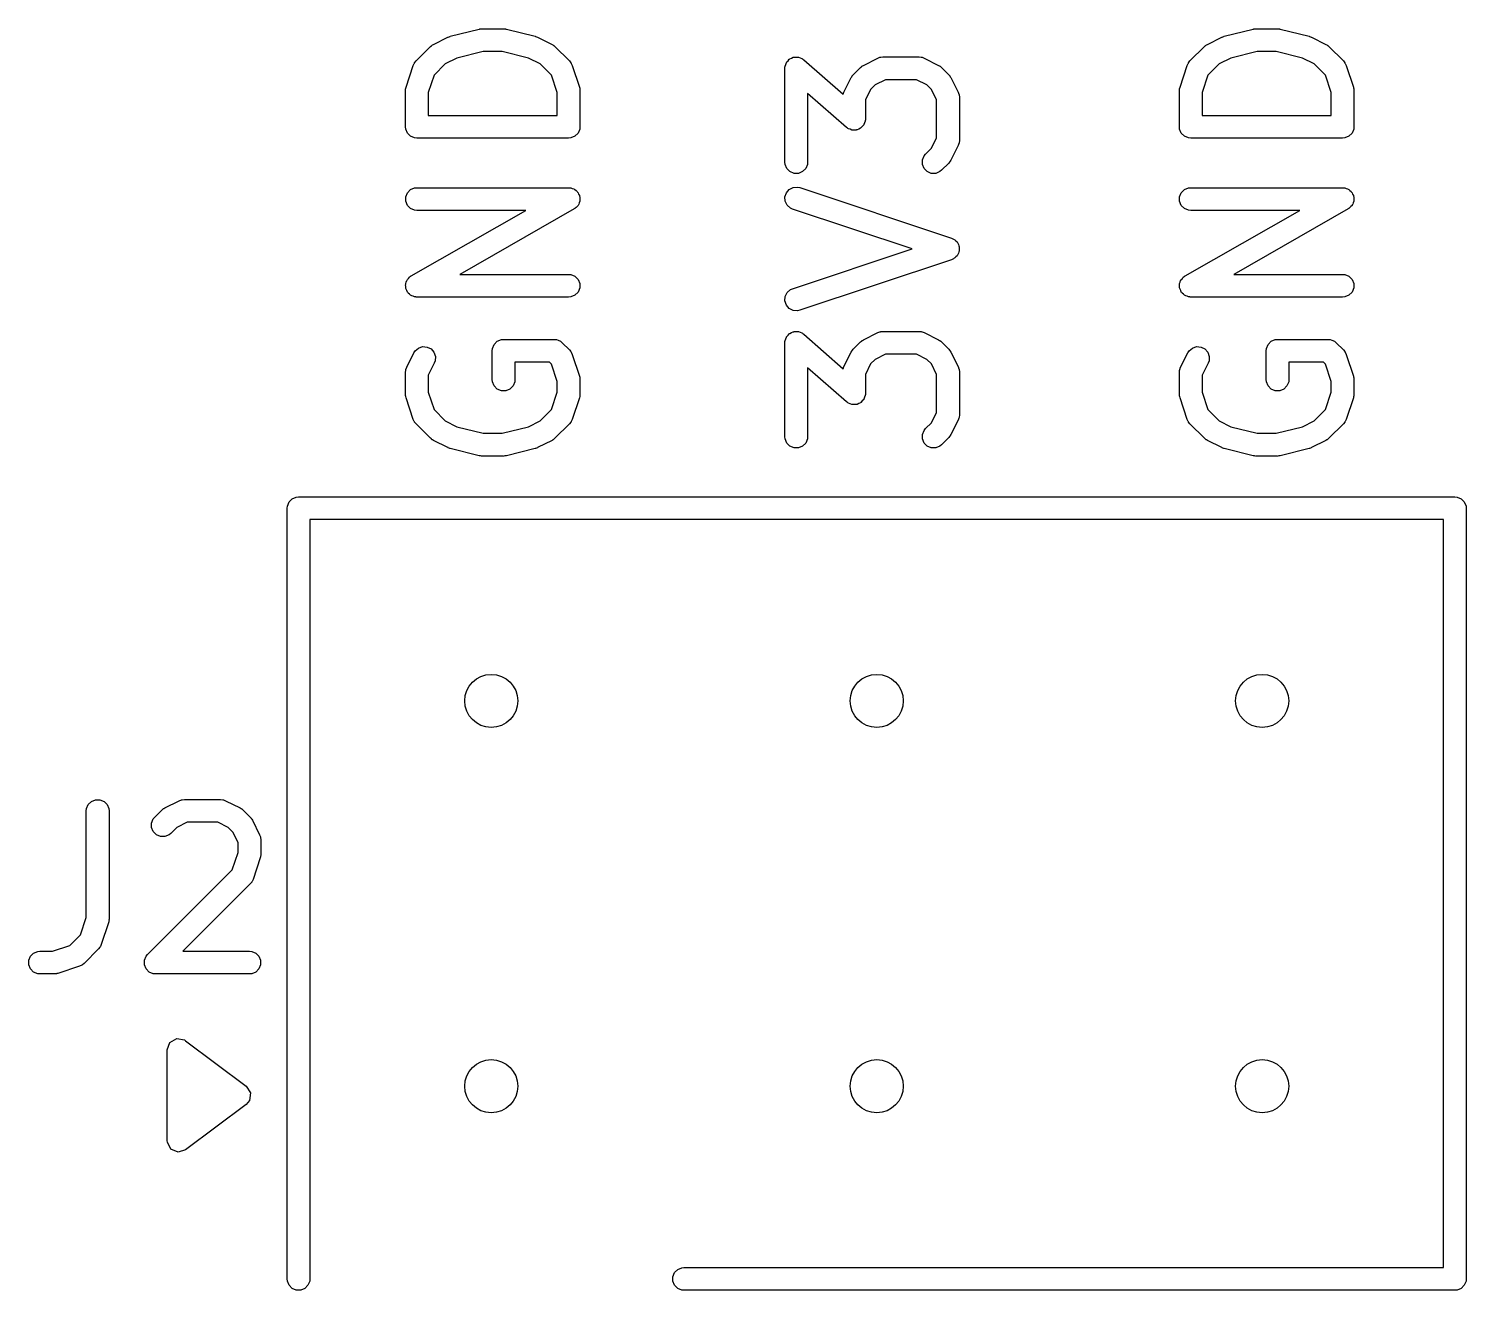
# Model space of a CAD drawing. Header units: inches. Extents: x 4.9 to 6.65, y -5.03 to -3.32.
# Drawn here: x 5.5202 to 5.8931, y -5.0309 to -4.7035 of the extents above; entities that cross this region are included whole.
import ezdxf

# ---------------------------------------------------------------- set-up
doc = ezdxf.new("R2010")
doc.units = ezdxf.units.IN
doc.header["$MEASUREMENT"] = 0
doc.layers.add('BLACK', color=250, linetype='CONTINUOUS')

msp = doc.modelspace()

# ---------------------------------------------------------------- linework, layer by layer
at = {"layer": 'BLACK', "linetype": 'CONTINUOUS'}
for p, q in [((5.62516, -4.70757), (5.62891, -4.7057)), ((5.62891, -4.7057), (5.62895, -4.70568)), ((5.62895, -4.70568), (5.62897, -4.70567)), ((5.62897, -4.70567), (5.62921, -4.70558)), ((5.62921, -4.70558), (5.62945, -4.70549)), ((5.62945, -4.70549), (5.62947, -4.70549)), ((5.62947, -4.70549), (5.62952, -4.70547)), ((5.62952, -4.70547), (5.63702, -4.7036)), ((5.63702, -4.7036), (5.63712, -4.70358)), ((5.63712, -4.70358), (5.63716, -4.70357)), ((5.63716, -4.70357), (5.63737, -4.70355)), ((5.63737, -4.70355), (5.63759, -4.70351)), ((5.63759, -4.70351), (5.63763, -4.70352)), ((5.63763, -4.70352), (5.63773, -4.70351)), ((5.63773, -4.70351), (5.64336, -4.70351)), ((5.64336, -4.70351), (5.64346, -4.70352)), ((5.64346, -4.70352), (5.6435, -4.70351)), ((5.6435, -4.70351), (5.64372, -4.70355)), ((5.64372, -4.70355), (5.64393, -4.70357)), ((5.64393, -4.70357), (5.64397, -4.70358)), ((5.64397, -4.70358), (5.64407, -4.7036)), ((5.64407, -4.7036), (5.65157, -4.70547)), ((5.65157, -4.70547), (5.65161, -4.70549)), ((5.65161, -4.70549), (5.65164, -4.70549)), ((5.65164, -4.70549), (5.65187, -4.70558)), ((5.65187, -4.70558), (5.65212, -4.70567)), ((5.65212, -4.70567), (5.65213, -4.70568)), ((5.65213, -4.70568), (5.65218, -4.7057)), ((5.65218, -4.7057), (5.65593, -4.70757)), ((5.82595, -4.70757), (5.8297, -4.7057)), ((5.8297, -4.7057), (5.82974, -4.70568)), ((5.82974, -4.70568), (5.82976, -4.70567)), ((5.82976, -4.70567), (5.83, -4.70558)), ((5.83, -4.70558), (5.83024, -4.70549)), ((5.83024, -4.70549), (5.83026, -4.70549)), ((5.83026, -4.70549), (5.8303, -4.70547)), ((5.8303, -4.70547), (5.8378, -4.7036)), ((5.8378, -4.7036), (5.8379, -4.70358)), ((5.8379, -4.70358), (5.83794, -4.70357)), ((5.83794, -4.70357), (5.83816, -4.70355)), ((5.83816, -4.70355), (5.83838, -4.70351)), ((5.83838, -4.70351), (5.83842, -4.70352)), ((5.83842, -4.70352), (5.83852, -4.70351)), ((5.83852, -4.70351), (5.84414, -4.70351)), ((5.84414, -4.70351), (5.84424, -4.70352)), ((5.84424, -4.70352), (5.84429, -4.70351)), ((5.84429, -4.70351), (5.8445, -4.70355)), ((5.8445, -4.70355), (5.84472, -4.70357)), ((5.84472, -4.70357), (5.84476, -4.70358)), ((5.84476, -4.70358), (5.84486, -4.7036)), ((5.84486, -4.7036), (5.85236, -4.70547)), ((5.85236, -4.70547), (5.8524, -4.70549)), ((5.8524, -4.70549), (5.85242, -4.70549)), ((5.85242, -4.70549), (5.85266, -4.70558)), ((5.85266, -4.70558), (5.8529, -4.70567)), ((5.8529, -4.70567), (5.85292, -4.70568)), ((5.85292, -4.70568), (5.85296, -4.7057)), ((5.85296, -4.7057), (5.85671, -4.70757)), ((5.62065, -4.71187), (5.6244, -4.70813)), ((5.6244, -4.70813), (5.62462, -4.70794)), ((5.62462, -4.70794), (5.62467, -4.70788)), ((5.62467, -4.70788), (5.62476, -4.70782)), ((5.62476, -4.70782), (5.62484, -4.70776)), ((5.62484, -4.70776), (5.62491, -4.70773)), ((5.62491, -4.70773), (5.62516, -4.70757)), ((5.6381, -4.70942), (5.63126, -4.71112)), ((5.64299, -4.70942), (5.6381, -4.70942)), ((5.64982, -4.71112), (5.64299, -4.70942)), ((5.65593, -4.70757), (5.65617, -4.70773)), ((5.65617, -4.70773), (5.65625, -4.70776)), ((5.65625, -4.70776), (5.65633, -4.70782)), ((5.65633, -4.70782), (5.65642, -4.70788)), ((5.65642, -4.70788), (5.65647, -4.70794)), ((5.65647, -4.70794), (5.65669, -4.70813)), ((5.65669, -4.70813), (5.66044, -4.71187)), ((5.82143, -4.71187), (5.82518, -4.70813)), ((5.82518, -4.70813), (5.82541, -4.70794)), ((5.82541, -4.70794), (5.82546, -4.70788)), ((5.82546, -4.70788), (5.82555, -4.70782)), ((5.82555, -4.70782), (5.82563, -4.70776)), ((5.82563, -4.70776), (5.8257, -4.70773)), ((5.8257, -4.70773), (5.82595, -4.70757)), ((5.83888, -4.70942), (5.83205, -4.71112)), ((5.84378, -4.70942), (5.83888, -4.70942)), ((5.85061, -4.71112), (5.84378, -4.70942)), ((5.85671, -4.70757), (5.85696, -4.70773)), ((5.85696, -4.70773), (5.85703, -4.70776)), ((5.85703, -4.70776), (5.85711, -4.70782)), ((5.85711, -4.70782), (5.8572, -4.70788)), ((5.8572, -4.70788), (5.85725, -4.70794)), ((5.85725, -4.70794), (5.85748, -4.70813)), ((5.85748, -4.70813), (5.86123, -4.71187)), ((5.61806, -4.71865), (5.61993, -4.71303)), ((5.61993, -4.71303), (5.62017, -4.7125)), ((5.62017, -4.7125), (5.62024, -4.71242)), ((5.62024, -4.71242), (5.62028, -4.71232)), ((5.62028, -4.71232), (5.62065, -4.71187)), ((5.62823, -4.71264), (5.62531, -4.71556)), ((5.63126, -4.71112), (5.62823, -4.71264)), ((5.65286, -4.71264), (5.64982, -4.71112)), ((5.65577, -4.71556), (5.65286, -4.71264)), ((5.66044, -4.71187), (5.66081, -4.71232)), ((5.66081, -4.71232), (5.66085, -4.71242)), ((5.66085, -4.71242), (5.66092, -4.7125)), ((5.66092, -4.7125), (5.66116, -4.71303)), ((5.66116, -4.71303), (5.66303, -4.71865)), ((5.71633, -4.71378), (5.71636, -4.71347)), ((5.71633, -4.73815), (5.71633, -4.71378)), ((5.71636, -4.71339), (5.71637, -4.71334)), ((5.71636, -4.71347), (5.71636, -4.71339)), ((5.71637, -4.71334), (5.71639, -4.7132)), ((5.71639, -4.7132), (5.71657, -4.71276)), ((5.71657, -4.71276), (5.71673, -4.7123)), ((5.71673, -4.7123), (5.71679, -4.71223)), ((5.71679, -4.71223), (5.71683, -4.71213)), ((5.71683, -4.71213), (5.71717, -4.7118)), ((5.71717, -4.7118), (5.71748, -4.71143)), ((5.71748, -4.71143), (5.71757, -4.71139)), ((5.71757, -4.71139), (5.71764, -4.71132)), ((5.71764, -4.71132), (5.71809, -4.71114)), ((5.71809, -4.71114), (5.71852, -4.71092)), ((5.71852, -4.71092), (5.71862, -4.71092)), ((5.71862, -4.71092), (5.71871, -4.71088)), ((5.71871, -4.71088), (5.71919, -4.71088)), ((5.71919, -4.71088), (5.71967, -4.71085)), ((5.71967, -4.71085), (5.71976, -4.71088)), ((5.71976, -4.71088), (5.71986, -4.71088)), ((5.71986, -4.71088), (5.7203, -4.71106)), ((5.7203, -4.71106), (5.72076, -4.71122)), ((5.72076, -4.71122), (5.72087, -4.7113)), ((5.72087, -4.7113), (5.72092, -4.71132)), ((5.72092, -4.71132), (5.72098, -4.71137)), ((5.72098, -4.71137), (5.72123, -4.71155)), ((5.72123, -4.71155), (5.73144, -4.72049)), ((5.73407, -4.71544), (5.73594, -4.71356)), ((5.73594, -4.71356), (5.73617, -4.71338)), ((5.73617, -4.71338), (5.73622, -4.71332)), ((5.73622, -4.71332), (5.73631, -4.71326)), ((5.73631, -4.71326), (5.73639, -4.71319)), ((5.73639, -4.71319), (5.73646, -4.71316)), ((5.73646, -4.71316), (5.73671, -4.71301)), ((5.73671, -4.71301), (5.74046, -4.71113)), ((5.74046, -4.71113), (5.741, -4.71093)), ((5.741, -4.71093), (5.74111, -4.71092)), ((5.74111, -4.71092), (5.74121, -4.71088)), ((5.74121, -4.71088), (5.74178, -4.71082)), ((5.74178, -4.71082), (5.75116, -4.71082)), ((5.75116, -4.71082), (5.75173, -4.71088)), ((5.75173, -4.71088), (5.75183, -4.71092)), ((5.75183, -4.71092), (5.75194, -4.71093)), ((5.75194, -4.71093), (5.75248, -4.71113)), ((5.75248, -4.71113), (5.75623, -4.71301)), ((5.75623, -4.71301), (5.75647, -4.71316)), ((5.75647, -4.71316), (5.75655, -4.71319)), ((5.75655, -4.71319), (5.75663, -4.71326)), ((5.75663, -4.71326), (5.75672, -4.71332)), ((5.75672, -4.71332), (5.75677, -4.71338)), ((5.75677, -4.71338), (5.75699, -4.71356)), ((5.75699, -4.71356), (5.75887, -4.71544)), ((5.81885, -4.71865), (5.82072, -4.71303)), ((5.82072, -4.71303), (5.82096, -4.7125)), ((5.82096, -4.7125), (5.82103, -4.71242)), ((5.82103, -4.71242), (5.82107, -4.71232)), ((5.82107, -4.71232), (5.82143, -4.71187)), ((5.82902, -4.71264), (5.8261, -4.71556)), ((5.83205, -4.71112), (5.82902, -4.71264)), ((5.85364, -4.71264), (5.85061, -4.71112)), ((5.85656, -4.71556), (5.85364, -4.71264)), ((5.86123, -4.71187), (5.8616, -4.71232)), ((5.8616, -4.71232), (5.86164, -4.71242)), ((5.86164, -4.71242), (5.86171, -4.7125)), ((5.86171, -4.7125), (5.86194, -4.71303)), ((5.86194, -4.71303), (5.86382, -4.71865)), ((5.62531, -4.71556), (5.62381, -4.72007)), ((5.65728, -4.72007), (5.65577, -4.71556)), ((5.73164, -4.71995), (5.73352, -4.7162)), ((5.73352, -4.7162), (5.73367, -4.71596)), ((5.73367, -4.71596), (5.7337, -4.71588)), ((5.7337, -4.71588), (5.73377, -4.7158)), ((5.73377, -4.7158), (5.73382, -4.71571)), ((5.73382, -4.71571), (5.73388, -4.71566)), ((5.73388, -4.71566), (5.73407, -4.71544)), ((5.74248, -4.71673), (5.73978, -4.71808)), ((5.75046, -4.71673), (5.74248, -4.71673)), ((5.75316, -4.71808), (5.75046, -4.71673)), ((5.75887, -4.71544), (5.75905, -4.71566)), ((5.75905, -4.71566), (5.75911, -4.71571)), ((5.75911, -4.71571), (5.75917, -4.7158)), ((5.75917, -4.7158), (5.75923, -4.71588)), ((5.75923, -4.71588), (5.75926, -4.71596)), ((5.75926, -4.71596), (5.75942, -4.7162)), ((5.75942, -4.7162), (5.7613, -4.71995)), ((5.8261, -4.71556), (5.8246, -4.72007)), ((5.85806, -4.72007), (5.85656, -4.71556)), ((5.61791, -4.71959), (5.61793, -4.7193)), ((5.61791, -4.72896), (5.61791, -4.71959)), ((5.61793, -4.71922), (5.61795, -4.71912)), ((5.61793, -4.7193), (5.61793, -4.71922)), ((5.61795, -4.71912), (5.61796, -4.71901)), ((5.61796, -4.71901), (5.61799, -4.71894)), ((5.61799, -4.71894), (5.61806, -4.71865)), ((5.62381, -4.72007), (5.62381, -4.72601)), ((5.65728, -4.72601), (5.65728, -4.72007)), ((5.66303, -4.71865), (5.6631, -4.71894)), ((5.6631, -4.71894), (5.66313, -4.71901)), ((5.66313, -4.71901), (5.66314, -4.71912)), ((5.66314, -4.71912), (5.66316, -4.71922)), ((5.66316, -4.71922), (5.66315, -4.7193)), ((5.66315, -4.7193), (5.66318, -4.71959)), ((5.66318, -4.71959), (5.66318, -4.72896)), ((5.73234, -4.72912), (5.72224, -4.72028)), ((5.72224, -4.72028), (5.72224, -4.73815)), ((5.73144, -4.72049), (5.73164, -4.71995)), ((5.73858, -4.71927), (5.73724, -4.72197)), ((5.73978, -4.71808), (5.73858, -4.71927)), ((5.75435, -4.71927), (5.75316, -4.71808)), ((5.7557, -4.72197), (5.75435, -4.71927)), ((5.7613, -4.71995), (5.7615, -4.72049)), ((5.7615, -4.72049), (5.76151, -4.7206)), ((5.76151, -4.7206), (5.76155, -4.7207)), ((5.76155, -4.7207), (5.76161, -4.72127)), ((5.76161, -4.72127), (5.76161, -4.73252)), ((5.81869, -4.71959), (5.81872, -4.7193)), ((5.81869, -4.72896), (5.81869, -4.71959)), ((5.81872, -4.71922), (5.81874, -4.71912)), ((5.81872, -4.7193), (5.81872, -4.71922)), ((5.81874, -4.71912), (5.81875, -4.71901)), ((5.81875, -4.71901), (5.81878, -4.71894)), ((5.81878, -4.71894), (5.81885, -4.71865)), ((5.8246, -4.72007), (5.8246, -4.72601)), ((5.85806, -4.72601), (5.85806, -4.72007)), ((5.86382, -4.71865), (5.86388, -4.71894)), ((5.86388, -4.71894), (5.86391, -4.71901)), ((5.86391, -4.71901), (5.86392, -4.71912)), ((5.86392, -4.71912), (5.86395, -4.71922)), ((5.86395, -4.71922), (5.86394, -4.7193)), ((5.86394, -4.7193), (5.86397, -4.71959)), ((5.86397, -4.71959), (5.86397, -4.72896)), ((5.73724, -4.72197), (5.73724, -4.7269)), ((5.7557, -4.73183), (5.7557, -4.72197)), ((5.61796, -4.72954), (5.61791, -4.72896)), ((5.62381, -4.72601), (5.65728, -4.72601)), ((5.66318, -4.72896), (5.66313, -4.72954)), ((5.7364, -4.72888), (5.73608, -4.72924)), ((5.73674, -4.72854), (5.7364, -4.72888)), ((5.73678, -4.72845), (5.73674, -4.72854)), ((5.73684, -4.72837), (5.73678, -4.72845)), ((5.73699, -4.72792), (5.73684, -4.72837)), ((5.73718, -4.72747), (5.73699, -4.72792)), ((5.73719, -4.72733), (5.73718, -4.72747)), ((5.73721, -4.72728), (5.73719, -4.72733)), ((5.73724, -4.7269), (5.73721, -4.7272)), ((5.73721, -4.7272), (5.73721, -4.72728)), ((5.81875, -4.72954), (5.81869, -4.72896)), ((5.8246, -4.72601), (5.85806, -4.72601)), ((5.86397, -4.72896), (5.86391, -4.72954)), ((5.6184, -4.7306), (5.61796, -4.72954)), ((5.61922, -4.73142), (5.6184, -4.7306)), ((5.62028, -4.73186), (5.61922, -4.73142)), ((5.62086, -4.73191), (5.62028, -4.73186)), ((5.66023, -4.73191), (5.62086, -4.73191)), ((5.66081, -4.73186), (5.66023, -4.73191)), ((5.66187, -4.73142), (5.66081, -4.73186)), ((5.66268, -4.7306), (5.66187, -4.73142)), ((5.66313, -4.72954), (5.66268, -4.7306)), ((5.73259, -4.7293), (5.73234, -4.72912)), ((5.73264, -4.72935), (5.73259, -4.7293)), ((5.73269, -4.72938), (5.73264, -4.72935)), ((5.73281, -4.72946), (5.73269, -4.72938)), ((5.73326, -4.72961), (5.73281, -4.72946)), ((5.73371, -4.72979), (5.73326, -4.72961)), ((5.73381, -4.72979), (5.73371, -4.72979)), ((5.7339, -4.72983), (5.73381, -4.72979)), ((5.73438, -4.72979), (5.7339, -4.72983)), ((5.73486, -4.72979), (5.73438, -4.72979)), ((5.73495, -4.72976), (5.73486, -4.72979)), ((5.73505, -4.72975), (5.73495, -4.72976)), ((5.73548, -4.72954), (5.73505, -4.72975)), ((5.73592, -4.72935), (5.73548, -4.72954)), ((5.73599, -4.72928), (5.73592, -4.72935)), ((5.73608, -4.72924), (5.73599, -4.72928)), ((5.75435, -4.73452), (5.7557, -4.73183)), ((5.76161, -4.73252), (5.76155, -4.7331)), ((5.81919, -4.7306), (5.81875, -4.72954)), ((5.82001, -4.73142), (5.81919, -4.7306)), ((5.82107, -4.73186), (5.82001, -4.73142)), ((5.82165, -4.73191), (5.82107, -4.73186)), ((5.86102, -4.73191), (5.82165, -4.73191)), ((5.86159, -4.73186), (5.86102, -4.73191)), ((5.86266, -4.73142), (5.86159, -4.73186)), ((5.86347, -4.7306), (5.86266, -4.73142)), ((5.86391, -4.72954), (5.86347, -4.7306)), ((5.75245, -4.73651), (5.75282, -4.73606)), ((5.75282, -4.73606), (5.75435, -4.73452)), ((5.7613, -4.73384), (5.75942, -4.73759)), ((5.7615, -4.7333), (5.7613, -4.73384)), ((5.76151, -4.7332), (5.7615, -4.7333)), ((5.76155, -4.7331), (5.76151, -4.7332)), ((5.71639, -4.73872), (5.71633, -4.73815)), ((5.71683, -4.73979), (5.71639, -4.73872)), ((5.71764, -4.7406), (5.71683, -4.73979)), ((5.72174, -4.73979), (5.72092, -4.7406)), ((5.72218, -4.73872), (5.72174, -4.73979)), ((5.72224, -4.73815), (5.72218, -4.73872)), ((5.75201, -4.73757), (5.75245, -4.73651)), ((5.75201, -4.73872), (5.75201, -4.73757)), ((5.75245, -4.73979), (5.75201, -4.73872)), ((5.75326, -4.7406), (5.75245, -4.73979)), ((5.75887, -4.73836), (5.75699, -4.74023)), ((5.75905, -4.73813), (5.75887, -4.73836)), ((5.75911, -4.73808), (5.75905, -4.73813)), ((5.75917, -4.73799), (5.75911, -4.73808)), ((5.75923, -4.73791), (5.75917, -4.73799)), ((5.75926, -4.73784), (5.75923, -4.73791)), ((5.75942, -4.73759), (5.75926, -4.73784)), ((5.71871, -4.74104), (5.71764, -4.7406)), ((5.71986, -4.74104), (5.71871, -4.74104)), ((5.72092, -4.7406), (5.71986, -4.74104)), ((5.75433, -4.74104), (5.75326, -4.7406)), ((5.75548, -4.74104), (5.75433, -4.74104)), ((5.75655, -4.7406), (5.75548, -4.74104)), ((5.75699, -4.74023), (5.75655, -4.7406)), ((5.61796, -4.74713), (5.6184, -4.74607)), ((5.61796, -4.74828), (5.61796, -4.74713)), ((5.6184, -4.74607), (5.61922, -4.74525)), ((5.61922, -4.74525), (5.62028, -4.74481)), ((5.62028, -4.74481), (5.62086, -4.74476)), ((5.62086, -4.74476), (5.66023, -4.74476)), ((5.66023, -4.74476), (5.66038, -4.74477)), ((5.66038, -4.74477), (5.66044, -4.74476)), ((5.66044, -4.74476), (5.66051, -4.74478)), ((5.66051, -4.74478), (5.66081, -4.74481)), ((5.66081, -4.74481), (5.66117, -4.74496)), ((5.66117, -4.74496), (5.66155, -4.74507)), ((5.66155, -4.74507), (5.6617, -4.74518)), ((5.6617, -4.74518), (5.66187, -4.74525)), ((5.66187, -4.74525), (5.66215, -4.74553)), ((5.66215, -4.74553), (5.66246, -4.74577)), ((5.66246, -4.74577), (5.66255, -4.74593)), ((5.66255, -4.74593), (5.66268, -4.74607)), ((5.66268, -4.74607), (5.66283, -4.74643)), ((5.66283, -4.74643), (5.66303, -4.74677)), ((5.66303, -4.74677), (5.66305, -4.74696)), ((5.66305, -4.74696), (5.66313, -4.74713)), ((5.66313, -4.74713), (5.66313, -4.74752)), ((5.66313, -4.74752), (5.66317, -4.74791)), ((5.71635, -4.74715), (5.71672, -4.74606)), ((5.71644, -4.7483), (5.71635, -4.74715)), ((5.71672, -4.74606), (5.71747, -4.74519)), ((5.71747, -4.74519), (5.7185, -4.74467)), ((5.7185, -4.74467), (5.71965, -4.74459)), ((5.71965, -4.74459), (5.72022, -4.74472)), ((5.72022, -4.74472), (5.75959, -4.75784)), ((5.81875, -4.74713), (5.81919, -4.74607)), ((5.81875, -4.74828), (5.81875, -4.74713)), ((5.81919, -4.74607), (5.82001, -4.74525)), ((5.82001, -4.74525), (5.82107, -4.74481)), ((5.82107, -4.74481), (5.82165, -4.74476)), ((5.82165, -4.74476), (5.86102, -4.74476)), ((5.86102, -4.74476), (5.86116, -4.74477)), ((5.86116, -4.74477), (5.86122, -4.74476)), ((5.86122, -4.74476), (5.8613, -4.74478)), ((5.8613, -4.74478), (5.86159, -4.74481)), ((5.86159, -4.74481), (5.86196, -4.74496)), ((5.86196, -4.74496), (5.86233, -4.74507)), ((5.86233, -4.74507), (5.86248, -4.74518)), ((5.86248, -4.74518), (5.86266, -4.74525)), ((5.86266, -4.74525), (5.86293, -4.74553)), ((5.86293, -4.74553), (5.86325, -4.74577)), ((5.86325, -4.74577), (5.86334, -4.74593)), ((5.86334, -4.74593), (5.86347, -4.74607)), ((5.86347, -4.74607), (5.86362, -4.74643)), ((5.86362, -4.74643), (5.86382, -4.74677)), ((5.86382, -4.74677), (5.86384, -4.74696)), ((5.86384, -4.74696), (5.86391, -4.74713)), ((5.86391, -4.74713), (5.86391, -4.74752)), ((5.86391, -4.74752), (5.86396, -4.74791)), ((5.6184, -4.74935), (5.61796, -4.74828)), ((5.61922, -4.75016), (5.6184, -4.74935)), ((5.62028, -4.7506), (5.61922, -4.75016)), ((5.61939, -4.76764), (5.64911, -4.75066)), ((5.62086, -4.75066), (5.62028, -4.7506)), ((5.64911, -4.75066), (5.62086, -4.75066)), ((5.66169, -4.75027), (5.63198, -4.76725)), ((5.66182, -4.75019), (5.66169, -4.75027)), ((5.66187, -4.75016), (5.66182, -4.75019)), ((5.66192, -4.75011), (5.66187, -4.75016)), ((5.66217, -4.74994), (5.66192, -4.75011)), ((5.66241, -4.74963), (5.66217, -4.74994)), ((5.66268, -4.74935), (5.66241, -4.74963)), ((5.66276, -4.74917), (5.66268, -4.74935)), ((5.66287, -4.74903), (5.66276, -4.74917)), ((5.66297, -4.74865), (5.66287, -4.74903)), ((5.66313, -4.74828), (5.66297, -4.74865)), ((5.66317, -4.74791), (5.66313, -4.7481)), ((5.66313, -4.7481), (5.66313, -4.74828)), ((5.71695, -4.74933), (5.71644, -4.7483)), ((5.71782, -4.75009), (5.71695, -4.74933)), ((5.71835, -4.75032), (5.71782, -4.75009)), ((5.74932, -4.76064), (5.71835, -4.75032)), ((5.81919, -4.74935), (5.81875, -4.74828)), ((5.82001, -4.75016), (5.81919, -4.74935)), ((5.82107, -4.7506), (5.82001, -4.75016)), ((5.82018, -4.76764), (5.8499, -4.75066)), ((5.82165, -4.75066), (5.82107, -4.7506)), ((5.8499, -4.75066), (5.82165, -4.75066)), ((5.86248, -4.75027), (5.83277, -4.76725)), ((5.8626, -4.75019), (5.86248, -4.75027)), ((5.86266, -4.75016), (5.8626, -4.75019)), ((5.86271, -4.75011), (5.86266, -4.75016)), ((5.86295, -4.74994), (5.86271, -4.75011)), ((5.86319, -4.74963), (5.86295, -4.74994)), ((5.86347, -4.74935), (5.86319, -4.74963)), ((5.86354, -4.74917), (5.86347, -4.74935)), ((5.86366, -4.74903), (5.86354, -4.74917)), ((5.86376, -4.74865), (5.86366, -4.74903)), ((5.86391, -4.74828), (5.86376, -4.74865)), ((5.86396, -4.74791), (5.86391, -4.7481)), ((5.86391, -4.7481), (5.86391, -4.74828)), ((5.75959, -4.75784), (5.76012, -4.75808)), ((5.76012, -4.75808), (5.76028, -4.75822)), ((5.76028, -4.75822), (5.76046, -4.75831)), ((5.76046, -4.75831), (5.76071, -4.75859)), ((5.76071, -4.75859), (5.76099, -4.75883)), ((5.71835, -4.77097), (5.74932, -4.76064)), ((5.76099, -4.76245), (5.76071, -4.7627)), ((5.76099, -4.75883), (5.76108, -4.75902)), ((5.76108, -4.76227), (5.76099, -4.76245)), ((5.76108, -4.75902), (5.76122, -4.75918)), ((5.76122, -4.76211), (5.76108, -4.76227)), ((5.76122, -4.75918), (5.76134, -4.75953)), ((5.76134, -4.76176), (5.76122, -4.76211)), ((5.76134, -4.75953), (5.7615, -4.75986)), ((5.7615, -4.76142), (5.76134, -4.76176)), ((5.7615, -4.75986), (5.76152, -4.76007)), ((5.76152, -4.76121), (5.7615, -4.76142)), ((5.76152, -4.76007), (5.76158, -4.76027)), ((5.76158, -4.76101), (5.76152, -4.76121)), ((5.76158, -4.76027), (5.76156, -4.76064)), ((5.76156, -4.76064), (5.76158, -4.76101)), ((5.75959, -4.76345), (5.72022, -4.77657)), ((5.76012, -4.76321), (5.75959, -4.76345)), ((5.76028, -4.76307), (5.76012, -4.76321)), ((5.76046, -4.76298), (5.76028, -4.76307)), ((5.76071, -4.7627), (5.76046, -4.76298)), ((5.61791, -4.77), (5.61796, -4.76982)), ((5.61796, -4.76963), (5.61811, -4.76927)), ((5.61796, -4.76982), (5.61796, -4.76963)), ((5.61811, -4.76927), (5.61822, -4.76889)), ((5.61822, -4.76889), (5.61833, -4.76874)), ((5.61833, -4.76874), (5.6184, -4.76857)), ((5.6184, -4.76857), (5.61868, -4.76829)), ((5.61868, -4.76829), (5.61892, -4.76798)), ((5.61892, -4.76798), (5.61916, -4.76781)), ((5.61916, -4.76781), (5.61922, -4.76775)), ((5.61922, -4.76775), (5.61927, -4.76773)), ((5.61927, -4.76773), (5.61939, -4.76764)), ((5.63198, -4.76725), (5.66023, -4.76725)), ((5.66023, -4.76725), (5.66081, -4.76731)), ((5.66081, -4.76731), (5.66187, -4.76775)), ((5.66187, -4.76775), (5.66268, -4.76857)), ((5.66268, -4.76857), (5.66313, -4.76963)), ((5.66313, -4.76963), (5.66313, -4.77078)), ((5.8187, -4.77), (5.81875, -4.76982)), ((5.81875, -4.76963), (5.8189, -4.76927)), ((5.81875, -4.76982), (5.81875, -4.76963)), ((5.8189, -4.76927), (5.819, -4.76889)), ((5.819, -4.76889), (5.81912, -4.76874)), ((5.81912, -4.76874), (5.81919, -4.76857)), ((5.81919, -4.76857), (5.81947, -4.76829)), ((5.81947, -4.76829), (5.81971, -4.76798)), ((5.81971, -4.76798), (5.81995, -4.76781)), ((5.81995, -4.76781), (5.82001, -4.76775)), ((5.82001, -4.76775), (5.82006, -4.76773)), ((5.82006, -4.76773), (5.82018, -4.76764)), ((5.83277, -4.76725), (5.86102, -4.76725)), ((5.86102, -4.76725), (5.86159, -4.76731)), ((5.86159, -4.76731), (5.86266, -4.76775)), ((5.86266, -4.76775), (5.86347, -4.76857)), ((5.86347, -4.76857), (5.86391, -4.76963)), ((5.86391, -4.76963), (5.86391, -4.77078)), ((5.61796, -4.77039), (5.61791, -4.77)), ((5.61796, -4.77078), (5.61796, -4.77039)), ((5.61803, -4.77096), (5.61796, -4.77078)), ((5.61806, -4.77114), (5.61803, -4.77096)), ((5.61825, -4.77148), (5.61806, -4.77114)), ((5.6184, -4.77185), (5.61825, -4.77148)), ((5.61854, -4.77198), (5.6184, -4.77185)), ((5.61863, -4.77214), (5.61854, -4.77198)), ((5.61894, -4.77238), (5.61863, -4.77214)), ((5.61922, -4.77266), (5.61894, -4.77238)), ((5.61939, -4.77273), (5.61922, -4.77266)), ((5.61954, -4.77285), (5.61939, -4.77273)), ((5.61992, -4.77295), (5.61954, -4.77285)), ((5.62028, -4.7731), (5.61992, -4.77295)), ((5.62058, -4.77313), (5.62028, -4.7731)), ((5.62065, -4.77315), (5.62058, -4.77313)), ((5.62071, -4.77314), (5.62065, -4.77315)), ((5.62086, -4.77316), (5.62071, -4.77314)), ((5.66023, -4.77316), (5.62086, -4.77316)), ((5.66081, -4.7731), (5.66023, -4.77316)), ((5.66187, -4.77266), (5.66081, -4.7731)), ((5.66268, -4.77185), (5.66187, -4.77266)), ((5.66313, -4.77078), (5.66268, -4.77185)), ((5.71635, -4.77414), (5.71644, -4.77299)), ((5.71644, -4.77299), (5.71695, -4.77196)), ((5.71695, -4.77196), (5.71782, -4.7712)), ((5.71782, -4.7712), (5.71835, -4.77097)), ((5.81875, -4.77039), (5.8187, -4.77)), ((5.81875, -4.77078), (5.81875, -4.77039)), ((5.81882, -4.77096), (5.81875, -4.77078)), ((5.81885, -4.77114), (5.81882, -4.77096)), ((5.81904, -4.77148), (5.81885, -4.77114)), ((5.81919, -4.77185), (5.81904, -4.77148)), ((5.81932, -4.77198), (5.81919, -4.77185)), ((5.81942, -4.77214), (5.81932, -4.77198)), ((5.81973, -4.77238), (5.81942, -4.77214)), ((5.82001, -4.77266), (5.81973, -4.77238)), ((5.82018, -4.77273), (5.82001, -4.77266)), ((5.82033, -4.77285), (5.82018, -4.77273)), ((5.82071, -4.77295), (5.82033, -4.77285)), ((5.82107, -4.7731), (5.82071, -4.77295)), ((5.82136, -4.77313), (5.82107, -4.7731)), ((5.82144, -4.77315), (5.82136, -4.77313)), ((5.8215, -4.77314), (5.82144, -4.77315)), ((5.82165, -4.77316), (5.8215, -4.77314)), ((5.86102, -4.77316), (5.82165, -4.77316)), ((5.86159, -4.7731), (5.86102, -4.77316)), ((5.86266, -4.77266), (5.86159, -4.7731)), ((5.86347, -4.77185), (5.86266, -4.77266)), ((5.86391, -4.77078), (5.86347, -4.77185)), ((5.71672, -4.77523), (5.71635, -4.77414)), ((5.71747, -4.7761), (5.71672, -4.77523)), ((5.7185, -4.77662), (5.71747, -4.7761)), ((5.71965, -4.7767), (5.7185, -4.77662)), ((5.72022, -4.77657), (5.71965, -4.7767)), ((5.6409, -4.78544), (5.64172, -4.78462)), ((5.64172, -4.78462), (5.64278, -4.78418)), ((5.64278, -4.78418), (5.64336, -4.78413)), ((5.64336, -4.78413), (5.65648, -4.78413)), ((5.65648, -4.78413), (5.65706, -4.78418)), ((5.65706, -4.78418), (5.6575, -4.78437)), ((5.6575, -4.78437), (5.65812, -4.78462)), ((5.65812, -4.78462), (5.65857, -4.78499)), ((5.71633, -4.78502), (5.71636, -4.78471)), ((5.71636, -4.78463), (5.71637, -4.78458)), ((5.71636, -4.78471), (5.71636, -4.78463)), ((5.71637, -4.78458), (5.71639, -4.78444)), ((5.71639, -4.78444), (5.71657, -4.784)), ((5.71657, -4.784), (5.71673, -4.78354)), ((5.71673, -4.78354), (5.71679, -4.78347)), ((5.71679, -4.78347), (5.71683, -4.78338)), ((5.71683, -4.78338), (5.71717, -4.78304)), ((5.71717, -4.78304), (5.71748, -4.78268)), ((5.71748, -4.78268), (5.71757, -4.78263)), ((5.71757, -4.78263), (5.71764, -4.78256)), ((5.71764, -4.78256), (5.71809, -4.78238)), ((5.71809, -4.78238), (5.71852, -4.78216)), ((5.71852, -4.78216), (5.71862, -4.78216)), ((5.71862, -4.78216), (5.71871, -4.78212)), ((5.71871, -4.78212), (5.71919, -4.78212)), ((5.71919, -4.78212), (5.71967, -4.78209)), ((5.71967, -4.78209), (5.71976, -4.78212)), ((5.71976, -4.78212), (5.71986, -4.78212)), ((5.71986, -4.78212), (5.7203, -4.7823)), ((5.7203, -4.7823), (5.72076, -4.78246)), ((5.72076, -4.78246), (5.72087, -4.78254)), ((5.72087, -4.78254), (5.72092, -4.78256)), ((5.72092, -4.78256), (5.72098, -4.78262)), ((5.72098, -4.78262), (5.72123, -4.78279)), ((5.72123, -4.78279), (5.73144, -4.79173)), ((5.73407, -4.78668), (5.73594, -4.7848)), ((5.73594, -4.7848), (5.73617, -4.78462)), ((5.73617, -4.78462), (5.73622, -4.78456)), ((5.73622, -4.78456), (5.73631, -4.7845)), ((5.73631, -4.7845), (5.73639, -4.78444)), ((5.73639, -4.78444), (5.73646, -4.78441)), ((5.73646, -4.78441), (5.73671, -4.78425)), ((5.73671, -4.78425), (5.74046, -4.78238)), ((5.74046, -4.78238), (5.741, -4.78217)), ((5.741, -4.78217), (5.74111, -4.78216)), ((5.74111, -4.78216), (5.74121, -4.78212)), ((5.74121, -4.78212), (5.74178, -4.78206)), ((5.74178, -4.78206), (5.75116, -4.78206)), ((5.75116, -4.78206), (5.75173, -4.78212)), ((5.75173, -4.78212), (5.75183, -4.78216)), ((5.75183, -4.78216), (5.75194, -4.78217)), ((5.75194, -4.78217), (5.75248, -4.78238)), ((5.75248, -4.78238), (5.75623, -4.78425)), ((5.75623, -4.78425), (5.75647, -4.78441)), ((5.75647, -4.78441), (5.75655, -4.78444)), ((5.75655, -4.78444), (5.75663, -4.7845)), ((5.75663, -4.7845), (5.75672, -4.78456)), ((5.75672, -4.78456), (5.75677, -4.78462)), ((5.75677, -4.78462), (5.75699, -4.7848)), ((5.75699, -4.7848), (5.75887, -4.78668)), ((5.84169, -4.78544), (5.8425, -4.78462)), ((5.8425, -4.78462), (5.84357, -4.78418)), ((5.84357, -4.78418), (5.84414, -4.78413)), ((5.84414, -4.78413), (5.85727, -4.78413)), ((5.85727, -4.78413), (5.85784, -4.78418)), ((5.85784, -4.78418), (5.85828, -4.78437)), ((5.85828, -4.78437), (5.85891, -4.78462)), ((5.85891, -4.78462), (5.85935, -4.78499)), ((5.61822, -4.79138), (5.62009, -4.78763)), ((5.62009, -4.78763), (5.6204, -4.78714)), ((5.6204, -4.78714), (5.62127, -4.78639)), ((5.62127, -4.78639), (5.62236, -4.78602)), ((5.62236, -4.78602), (5.62351, -4.78611)), ((5.62351, -4.78611), (5.62454, -4.78662)), ((5.62454, -4.78662), (5.6253, -4.78749)), ((5.6253, -4.78749), (5.62566, -4.78858)), ((5.62566, -4.78858), (5.62558, -4.78973)), ((5.6404, -4.78708), (5.64046, -4.7865)), ((5.6404, -4.79458), (5.6404, -4.78708)), ((5.64046, -4.7865), (5.6409, -4.78544)), ((5.65857, -4.78499), (5.66044, -4.78687)), ((5.66044, -4.78687), (5.66081, -4.78731)), ((5.66081, -4.78731), (5.66085, -4.78741)), ((5.66085, -4.78741), (5.66092, -4.78749)), ((5.66092, -4.78749), (5.66116, -4.78802)), ((5.66116, -4.78802), (5.66303, -4.79364)), ((5.71633, -4.80939), (5.71633, -4.78502)), ((5.73164, -4.79119), (5.73352, -4.78745)), ((5.73352, -4.78745), (5.73367, -4.7872)), ((5.73367, -4.7872), (5.7337, -4.78713)), ((5.7337, -4.78713), (5.73377, -4.78704)), ((5.73377, -4.78704), (5.73382, -4.78696)), ((5.73382, -4.78696), (5.73388, -4.7869)), ((5.73388, -4.7869), (5.73407, -4.78668)), ((5.74248, -4.78797), (5.73978, -4.78932)), ((5.75046, -4.78797), (5.74248, -4.78797)), ((5.75316, -4.78932), (5.75046, -4.78797)), ((5.75887, -4.78668), (5.75905, -4.7869)), ((5.75905, -4.7869), (5.75911, -4.78696)), ((5.75911, -4.78696), (5.75917, -4.78704)), ((5.75917, -4.78704), (5.75923, -4.78713)), ((5.75923, -4.78713), (5.75926, -4.7872)), ((5.75926, -4.7872), (5.75942, -4.78745)), ((5.75942, -4.78745), (5.7613, -4.79119)), ((5.81901, -4.79138), (5.82088, -4.78763)), ((5.82088, -4.78763), (5.82119, -4.78714)), ((5.82119, -4.78714), (5.82206, -4.78639)), ((5.82206, -4.78639), (5.82315, -4.78602)), ((5.82315, -4.78602), (5.8243, -4.78611)), ((5.8243, -4.78611), (5.82533, -4.78662)), ((5.82533, -4.78662), (5.82609, -4.78749)), ((5.82609, -4.78749), (5.82645, -4.78858)), ((5.82645, -4.78858), (5.82637, -4.78973)), ((5.84119, -4.78708), (5.84125, -4.7865)), ((5.84119, -4.79458), (5.84119, -4.78708)), ((5.84125, -4.7865), (5.84169, -4.78544)), ((5.85935, -4.78499), (5.86123, -4.78687)), ((5.86123, -4.78687), (5.8616, -4.78731)), ((5.8616, -4.78731), (5.86164, -4.78741)), ((5.86164, -4.78741), (5.86171, -4.78749)), ((5.86171, -4.78749), (5.86194, -4.78802)), ((5.86194, -4.78802), (5.86382, -4.79364)), ((5.61791, -4.7927), (5.61796, -4.79213)), ((5.61796, -4.79213), (5.618, -4.79203)), ((5.618, -4.79203), (5.61801, -4.79192)), ((5.61801, -4.79192), (5.61822, -4.79138)), ((5.62537, -4.79027), (5.62381, -4.7934)), ((5.62558, -4.78973), (5.62537, -4.79027)), ((5.65526, -4.79003), (5.64631, -4.79003)), ((5.64631, -4.79003), (5.64631, -4.79458)), ((5.65577, -4.79055), (5.65526, -4.79003)), ((5.65728, -4.79506), (5.65577, -4.79055)), ((5.73234, -4.80036), (5.72224, -4.79152)), ((5.72224, -4.79152), (5.72224, -4.80939)), ((5.73144, -4.79173), (5.73164, -4.79119)), ((5.73858, -4.79051), (5.73724, -4.79321)), ((5.73978, -4.78932), (5.73858, -4.79051)), ((5.75435, -4.79051), (5.75316, -4.78932)), ((5.7557, -4.79321), (5.75435, -4.79051)), ((5.7613, -4.79119), (5.7615, -4.79174)), ((5.7615, -4.79174), (5.76151, -4.79184)), ((5.76151, -4.79184), (5.76155, -4.79194)), ((5.76155, -4.79194), (5.76161, -4.79252)), ((5.81869, -4.7927), (5.81875, -4.79213)), ((5.81875, -4.79213), (5.81879, -4.79203)), ((5.81879, -4.79203), (5.8188, -4.79192)), ((5.8188, -4.79192), (5.81901, -4.79138)), ((5.82616, -4.79027), (5.8246, -4.7934)), ((5.82637, -4.78973), (5.82616, -4.79027)), ((5.85604, -4.79003), (5.8471, -4.79003)), ((5.8471, -4.79003), (5.8471, -4.79458)), ((5.85656, -4.79055), (5.85604, -4.79003)), ((5.85806, -4.79506), (5.85656, -4.79055)), ((5.61791, -4.79833), (5.61791, -4.7927)), ((5.62381, -4.7934), (5.62381, -4.79785)), ((5.64046, -4.79515), (5.6404, -4.79458)), ((5.6409, -4.79622), (5.64046, -4.79515)), ((5.64625, -4.79515), (5.64581, -4.79622)), ((5.64631, -4.79458), (5.64625, -4.79515)), ((5.65728, -4.79785), (5.65728, -4.79506)), ((5.66303, -4.79364), (5.6631, -4.79393)), ((5.6631, -4.79393), (5.66313, -4.794)), ((5.66313, -4.794), (5.66314, -4.79411)), ((5.66314, -4.79411), (5.66316, -4.79421)), ((5.66316, -4.79421), (5.66315, -4.79429)), ((5.66315, -4.79429), (5.66318, -4.79458)), ((5.66318, -4.79458), (5.66318, -4.79833)), ((5.73724, -4.79321), (5.73724, -4.79814)), ((5.7557, -4.80307), (5.7557, -4.79321)), ((5.76161, -4.79252), (5.76161, -4.80376)), ((5.81869, -4.79833), (5.81869, -4.7927)), ((5.8246, -4.7934), (5.8246, -4.79785)), ((5.84125, -4.79515), (5.84119, -4.79458)), ((5.84169, -4.79622), (5.84125, -4.79515)), ((5.84704, -4.79515), (5.8466, -4.79622)), ((5.8471, -4.79458), (5.84704, -4.79515)), ((5.85806, -4.79785), (5.85806, -4.79506)), ((5.86382, -4.79364), (5.86388, -4.79393)), ((5.86388, -4.79393), (5.86391, -4.794)), ((5.86391, -4.794), (5.86392, -4.79411)), ((5.86392, -4.79411), (5.86395, -4.79421)), ((5.86395, -4.79421), (5.86394, -4.79429)), ((5.86394, -4.79429), (5.86397, -4.79458)), ((5.86397, -4.79458), (5.86397, -4.79833)), ((5.61793, -4.79862), (5.61791, -4.79833)), ((5.61793, -4.7987), (5.61793, -4.79862)), ((5.61795, -4.7988), (5.61793, -4.7987)), ((5.61796, -4.7989), (5.61795, -4.7988)), ((5.61799, -4.79898), (5.61796, -4.7989)), ((5.61806, -4.79926), (5.61799, -4.79898)), ((5.61993, -4.80489), (5.61806, -4.79926)), ((5.62381, -4.79785), (5.62531, -4.80236)), ((5.64172, -4.79703), (5.6409, -4.79622)), ((5.64278, -4.79747), (5.64172, -4.79703)), ((5.64393, -4.79747), (5.64278, -4.79747)), ((5.645, -4.79703), (5.64393, -4.79747)), ((5.64581, -4.79622), (5.645, -4.79703)), ((5.65577, -4.80236), (5.65728, -4.79785)), ((5.66303, -4.79926), (5.66116, -4.80489)), ((5.6631, -4.79898), (5.66303, -4.79926)), ((5.66313, -4.7989), (5.6631, -4.79898)), ((5.66314, -4.7988), (5.66313, -4.7989)), ((5.66316, -4.7987), (5.66314, -4.7988)), ((5.66318, -4.79833), (5.66315, -4.79862)), ((5.66315, -4.79862), (5.66316, -4.7987)), ((5.73674, -4.79978), (5.7364, -4.80012)), ((5.73678, -4.79969), (5.73674, -4.79978)), ((5.73684, -4.79961), (5.73678, -4.79969)), ((5.73699, -4.79916), (5.73684, -4.79961)), ((5.73718, -4.79872), (5.73699, -4.79916)), ((5.73719, -4.79857), (5.73718, -4.79872)), ((5.73721, -4.79852), (5.73719, -4.79857)), ((5.73724, -4.79814), (5.73721, -4.79844)), ((5.73721, -4.79844), (5.73721, -4.79852)), ((5.81872, -4.79862), (5.81869, -4.79833)), ((5.81872, -4.7987), (5.81872, -4.79862)), ((5.81874, -4.7988), (5.81872, -4.7987)), ((5.81875, -4.7989), (5.81874, -4.7988)), ((5.81878, -4.79898), (5.81875, -4.7989)), ((5.81885, -4.79926), (5.81878, -4.79898)), ((5.82072, -4.80489), (5.81885, -4.79926)), ((5.8246, -4.79785), (5.8261, -4.80236)), ((5.8425, -4.79703), (5.84169, -4.79622)), ((5.84357, -4.79747), (5.8425, -4.79703)), ((5.84472, -4.79747), (5.84357, -4.79747)), ((5.84578, -4.79703), (5.84472, -4.79747)), ((5.8466, -4.79622), (5.84578, -4.79703)), ((5.85656, -4.80236), (5.85806, -4.79785)), ((5.86382, -4.79926), (5.86194, -4.80489)), ((5.86388, -4.79898), (5.86382, -4.79926)), ((5.86391, -4.7989), (5.86388, -4.79898)), ((5.86392, -4.7988), (5.86391, -4.7989)), ((5.86395, -4.7987), (5.86392, -4.7988)), ((5.86397, -4.79833), (5.86394, -4.79862)), ((5.86394, -4.79862), (5.86395, -4.7987)), ((5.62531, -4.80236), (5.62823, -4.80527)), ((5.65286, -4.80527), (5.65577, -4.80236)), ((5.73259, -4.80054), (5.73234, -4.80036)), ((5.73264, -4.80059), (5.73259, -4.80054)), ((5.73269, -4.80062), (5.73264, -4.80059)), ((5.73281, -4.8007), (5.73269, -4.80062)), ((5.73326, -4.80085), (5.73281, -4.8007)), ((5.73371, -4.80104), (5.73326, -4.80085)), ((5.73381, -4.80104), (5.73371, -4.80104)), ((5.7339, -4.80107), (5.73381, -4.80104)), ((5.73438, -4.80104), (5.7339, -4.80107)), ((5.73486, -4.80104), (5.73438, -4.80104)), ((5.73495, -4.801), (5.73486, -4.80104)), ((5.73505, -4.80099), (5.73495, -4.801)), ((5.73548, -4.80078), (5.73505, -4.80099)), ((5.73592, -4.80059), (5.73548, -4.80078)), ((5.73599, -4.80052), (5.73592, -4.80059)), ((5.73608, -4.80048), (5.73599, -4.80052)), ((5.7364, -4.80012), (5.73608, -4.80048)), ((5.75435, -4.80576), (5.7557, -4.80307)), ((5.8261, -4.80236), (5.82902, -4.80527)), ((5.85364, -4.80527), (5.85656, -4.80236)), ((5.62017, -4.80541), (5.61993, -4.80489)), ((5.62024, -4.80549), (5.62017, -4.80541)), ((5.62028, -4.80559), (5.62024, -4.80549)), ((5.62065, -4.80604), (5.62028, -4.80559)), ((5.6244, -4.80979), (5.62065, -4.80604)), ((5.62823, -4.80527), (5.63126, -4.80679)), ((5.63126, -4.80679), (5.6381, -4.8085)), ((5.64299, -4.8085), (5.64982, -4.80679)), ((5.64982, -4.80679), (5.65286, -4.80527)), ((5.66044, -4.80604), (5.65669, -4.80979)), ((5.66081, -4.80559), (5.66044, -4.80604)), ((5.66085, -4.80549), (5.66081, -4.80559)), ((5.66092, -4.80541), (5.66085, -4.80549)), ((5.66116, -4.80489), (5.66092, -4.80541)), ((5.75282, -4.8073), (5.75435, -4.80576)), ((5.7613, -4.80508), (5.75942, -4.80883)), ((5.7615, -4.80454), (5.7613, -4.80508)), ((5.76151, -4.80444), (5.7615, -4.80454)), ((5.76155, -4.80434), (5.76151, -4.80444)), ((5.76161, -4.80376), (5.76155, -4.80434)), ((5.82096, -4.80541), (5.82072, -4.80489)), ((5.82103, -4.80549), (5.82096, -4.80541)), ((5.82107, -4.80559), (5.82103, -4.80549)), ((5.82143, -4.80604), (5.82107, -4.80559)), ((5.82518, -4.80979), (5.82143, -4.80604)), ((5.82902, -4.80527), (5.83205, -4.80679)), ((5.83205, -4.80679), (5.83888, -4.8085)), ((5.84378, -4.8085), (5.85061, -4.80679)), ((5.85061, -4.80679), (5.85364, -4.80527)), ((5.86123, -4.80604), (5.85748, -4.80979)), ((5.8616, -4.80559), (5.86123, -4.80604)), ((5.86164, -4.80549), (5.8616, -4.80559)), ((5.86171, -4.80541), (5.86164, -4.80549)), ((5.86194, -4.80489), (5.86171, -4.80541)), ((5.62462, -4.80997), (5.6244, -4.80979)), ((5.62467, -4.81003), (5.62462, -4.80997)), ((5.62476, -4.81009), (5.62467, -4.81003)), ((5.62484, -4.81016), (5.62476, -4.81009)), ((5.62491, -4.81019), (5.62484, -4.81016)), ((5.62516, -4.81034), (5.62491, -4.81019)), ((5.62891, -4.81222), (5.62516, -4.81034)), ((5.6381, -4.8085), (5.64299, -4.8085)), ((5.65593, -4.81034), (5.65218, -4.81222)), ((5.65617, -4.81019), (5.65593, -4.81034)), ((5.65625, -4.81016), (5.65617, -4.81019)), ((5.65633, -4.81009), (5.65625, -4.81016)), ((5.65642, -4.81003), (5.65633, -4.81009)), ((5.65647, -4.80997), (5.65642, -4.81003)), ((5.65669, -4.80979), (5.65647, -4.80997)), ((5.71639, -4.80996), (5.71633, -4.80939)), ((5.71683, -4.81103), (5.71639, -4.80996)), ((5.72218, -4.80996), (5.72174, -4.81103)), ((5.72224, -4.80939), (5.72218, -4.80996)), ((5.75201, -4.80881), (5.75245, -4.80775)), ((5.75201, -4.80996), (5.75201, -4.80881)), ((5.75245, -4.81103), (5.75201, -4.80996)), ((5.75245, -4.80775), (5.75282, -4.8073)), ((5.75887, -4.8096), (5.75699, -4.81148)), ((5.75905, -4.80937), (5.75887, -4.8096)), ((5.75911, -4.80932), (5.75905, -4.80937)), ((5.75917, -4.80923), (5.75911, -4.80932)), ((5.75923, -4.80915), (5.75917, -4.80923)), ((5.75926, -4.80908), (5.75923, -4.80915)), ((5.75942, -4.80883), (5.75926, -4.80908)), ((5.82541, -4.80997), (5.82518, -4.80979)), ((5.82546, -4.81003), (5.82541, -4.80997)), ((5.82555, -4.81009), (5.82546, -4.81003)), ((5.82563, -4.81016), (5.82555, -4.81009)), ((5.8257, -4.81019), (5.82563, -4.81016)), ((5.82595, -4.81034), (5.8257, -4.81019)), ((5.8297, -4.81222), (5.82595, -4.81034)), ((5.83888, -4.8085), (5.84378, -4.8085)), ((5.85671, -4.81034), (5.85296, -4.81222)), ((5.85696, -4.81019), (5.85671, -4.81034)), ((5.85703, -4.81016), (5.85696, -4.81019)), ((5.85711, -4.81009), (5.85703, -4.81016)), ((5.8572, -4.81003), (5.85711, -4.81009)), ((5.85725, -4.80997), (5.8572, -4.81003)), ((5.85748, -4.80979), (5.85725, -4.80997)), ((5.62895, -4.81223), (5.62891, -4.81222)), ((5.62897, -4.81225), (5.62895, -4.81223)), ((5.62921, -4.81233), (5.62897, -4.81225)), ((5.62945, -4.81242), (5.62921, -4.81233)), ((5.62947, -4.81243), (5.62945, -4.81242)), ((5.62952, -4.81244), (5.62947, -4.81243)), ((5.63702, -4.81431), (5.62952, -4.81244)), ((5.63712, -4.81433), (5.63702, -4.81431)), ((5.63716, -4.81435), (5.63712, -4.81433)), ((5.63737, -4.81437), (5.63716, -4.81435)), ((5.63759, -4.8144), (5.63737, -4.81437)), ((5.63763, -4.81439), (5.63759, -4.8144)), ((5.63773, -4.8144), (5.63763, -4.81439)), ((5.64336, -4.8144), (5.63773, -4.8144)), ((5.64346, -4.81439), (5.64336, -4.8144)), ((5.6435, -4.8144), (5.64346, -4.81439)), ((5.64372, -4.81437), (5.6435, -4.8144)), ((5.64393, -4.81435), (5.64372, -4.81437)), ((5.64397, -4.81433), (5.64393, -4.81435)), ((5.64407, -4.81431), (5.64397, -4.81433)), ((5.65157, -4.81244), (5.64407, -4.81431)), ((5.65161, -4.81243), (5.65157, -4.81244)), ((5.65164, -4.81242), (5.65161, -4.81243)), ((5.65187, -4.81233), (5.65164, -4.81242)), ((5.65212, -4.81225), (5.65187, -4.81233)), ((5.65213, -4.81223), (5.65212, -4.81225)), ((5.65218, -4.81222), (5.65213, -4.81223)), ((5.71764, -4.81184), (5.71683, -4.81103)), ((5.71871, -4.81228), (5.71764, -4.81184)), ((5.71986, -4.81228), (5.71871, -4.81228)), ((5.72092, -4.81184), (5.71986, -4.81228)), ((5.72174, -4.81103), (5.72092, -4.81184)), ((5.75326, -4.81184), (5.75245, -4.81103)), ((5.75433, -4.81228), (5.75326, -4.81184)), ((5.75548, -4.81228), (5.75433, -4.81228)), ((5.75655, -4.81184), (5.75548, -4.81228)), ((5.75699, -4.81148), (5.75655, -4.81184)), ((5.82974, -4.81223), (5.8297, -4.81222)), ((5.82976, -4.81225), (5.82974, -4.81223)), ((5.83, -4.81233), (5.82976, -4.81225)), ((5.83024, -4.81242), (5.83, -4.81233)), ((5.83026, -4.81243), (5.83024, -4.81242)), ((5.8303, -4.81244), (5.83026, -4.81243)), ((5.8378, -4.81431), (5.8303, -4.81244)), ((5.8379, -4.81433), (5.8378, -4.81431)), ((5.83794, -4.81435), (5.8379, -4.81433)), ((5.83816, -4.81437), (5.83794, -4.81435)), ((5.83838, -4.8144), (5.83816, -4.81437)), ((5.83842, -4.81439), (5.83838, -4.8144)), ((5.83852, -4.8144), (5.83842, -4.81439)), ((5.84414, -4.8144), (5.83852, -4.8144)), ((5.84424, -4.81439), (5.84414, -4.8144)), ((5.84429, -4.8144), (5.84424, -4.81439)), ((5.8445, -4.81437), (5.84429, -4.8144)), ((5.84472, -4.81435), (5.8445, -4.81437)), ((5.84476, -4.81433), (5.84472, -4.81435)), ((5.84486, -4.81431), (5.84476, -4.81433)), ((5.85236, -4.81244), (5.84486, -4.81431)), ((5.8524, -4.81243), (5.85236, -4.81244)), ((5.85242, -4.81242), (5.8524, -4.81243)), ((5.85266, -4.81233), (5.85242, -4.81242)), ((5.8529, -4.81225), (5.85266, -4.81233)), ((5.85292, -4.81223), (5.8529, -4.81225)), ((5.85296, -4.81222), (5.85292, -4.81223)), ((5.5877, -4.82631), (5.58852, -4.8255)), ((5.58852, -4.8255), (5.58958, -4.82506)), ((5.58958, -4.82506), (5.59016, -4.825)), ((5.59016, -4.825), (5.89016, -4.825)), ((5.89016, -4.825), (5.89073, -4.82506)), ((5.89073, -4.82506), (5.8918, -4.8255)), ((5.8918, -4.8255), (5.89261, -4.82631)), ((5.5872, -4.82795), (5.58726, -4.82738)), ((5.5872, -5.02795), (5.5872, -4.82795)), ((5.58726, -4.82738), (5.5877, -4.82631)), ((5.89261, -4.82631), (5.89305, -4.82738)), ((5.89305, -4.82738), (5.89311, -4.82795)), ((5.89311, -4.82795), (5.89311, -5.02795)), ((5.8872, -4.83091), (5.59311, -4.83091)), ((5.59311, -4.83091), (5.59311, -5.02795)), ((5.8872, -5.025), (5.8872, -4.83091)), ((5.5356, -4.90485), (5.53642, -4.90403)), ((5.53642, -4.90403), (5.53748, -4.90359)), ((5.53748, -4.90359), (5.53863, -4.90359)), ((5.53863, -4.90359), (5.5397, -4.90403)), ((5.5397, -4.90403), (5.54051, -4.90485)), ((5.55548, -4.90572), (5.55923, -4.90385)), ((5.55923, -4.90385), (5.55978, -4.90364)), ((5.55978, -4.90364), (5.55988, -4.90363)), ((5.55988, -4.90363), (5.55998, -4.90359)), ((5.55998, -4.90359), (5.56055, -4.90354)), ((5.56055, -4.90354), (5.56993, -4.90354)), ((5.56993, -4.90354), (5.5705, -4.90359)), ((5.5705, -4.90359), (5.5706, -4.90363)), ((5.5706, -4.90363), (5.57071, -4.90364)), ((5.57071, -4.90364), (5.57125, -4.90385)), ((5.57125, -4.90385), (5.575, -4.90572)), ((5.5351, -4.90649), (5.53516, -4.90591)), ((5.5351, -4.93413), (5.5351, -4.90649)), ((5.53516, -4.90591), (5.5356, -4.90485)), ((5.54051, -4.90485), (5.54095, -4.90591)), ((5.54095, -4.90591), (5.54101, -4.90649)), ((5.54101, -4.90649), (5.54101, -4.93461)), ((5.55284, -4.90815), (5.55472, -4.90628)), ((5.55472, -4.90628), (5.55494, -4.90609)), ((5.55494, -4.90609), (5.55499, -4.90603)), ((5.55499, -4.90603), (5.55508, -4.90598)), ((5.55508, -4.90598), (5.55516, -4.90591)), ((5.55516, -4.90591), (5.55524, -4.90588)), ((5.55524, -4.90588), (5.55548, -4.90572)), ((5.575, -4.90572), (5.57525, -4.90588)), ((5.57525, -4.90588), (5.57532, -4.90591)), ((5.57532, -4.90591), (5.5754, -4.90598)), ((5.5754, -4.90598), (5.57549, -4.90603)), ((5.57549, -4.90603), (5.57554, -4.90609)), ((5.57554, -4.90609), (5.57577, -4.90628)), ((5.57577, -4.90628), (5.57764, -4.90815)), ((5.55203, -4.90966), (5.55248, -4.9086)), ((5.55203, -4.91081), (5.55203, -4.90966)), ((5.55248, -4.91188), (5.55203, -4.91081)), ((5.55248, -4.9086), (5.55284, -4.90815)), ((5.55855, -4.91079), (5.55702, -4.91233)), ((5.56125, -4.90944), (5.55855, -4.91079)), ((5.56923, -4.90944), (5.56125, -4.90944)), ((5.57193, -4.91079), (5.56923, -4.90944)), ((5.57313, -4.91199), (5.57193, -4.91079)), ((5.57764, -4.90815), (5.57783, -4.90838)), ((5.57783, -4.90838), (5.57789, -4.90843)), ((5.57789, -4.90843), (5.57794, -4.90852)), ((5.57794, -4.90852), (5.57801, -4.9086)), ((5.57801, -4.9086), (5.57804, -4.90867)), ((5.57804, -4.90867), (5.57819, -4.90892)), ((5.57819, -4.90892), (5.58007, -4.91267)), ((5.55329, -4.91269), (5.55248, -4.91188)), ((5.55435, -4.91313), (5.55329, -4.91269)), ((5.55551, -4.91313), (5.55435, -4.91313)), ((5.55657, -4.91269), (5.55551, -4.91313)), ((5.55702, -4.91233), (5.55657, -4.91269)), ((5.57448, -4.91469), (5.57313, -4.91199)), ((5.57448, -4.91726), (5.57448, -4.91469)), ((5.58007, -4.91267), (5.58028, -4.91321)), ((5.58028, -4.91321), (5.58028, -4.91331)), ((5.58028, -4.91331), (5.58032, -4.91341)), ((5.58032, -4.91341), (5.58038, -4.91399)), ((5.58038, -4.91399), (5.58038, -4.91774)), ((5.57297, -4.92177), (5.57448, -4.91726)), ((5.58023, -4.91867), (5.57835, -4.9243)), ((5.58029, -4.91839), (5.58023, -4.91867)), ((5.58032, -4.91831), (5.58029, -4.91839)), ((5.58033, -4.91821), (5.58032, -4.91831)), ((5.58036, -4.91811), (5.58033, -4.91821)), ((5.58038, -4.91774), (5.58035, -4.91803)), ((5.58035, -4.91803), (5.58036, -4.91811)), ((5.55097, -4.94377), (5.57297, -4.92177)), ((5.57764, -4.92545), (5.56018, -4.94291)), ((5.57801, -4.925), (5.57764, -4.92545)), ((5.57805, -4.9249), (5.57801, -4.925)), ((5.57812, -4.92482), (5.57805, -4.9249)), ((5.57835, -4.9243), (5.57812, -4.92482)), ((5.5336, -4.93864), (5.5351, -4.93413)), ((5.54086, -4.93554), (5.53898, -4.94117)), ((5.54092, -4.93526), (5.54086, -4.93554)), ((5.54095, -4.93519), (5.54092, -4.93526)), ((5.54096, -4.93508), (5.54095, -4.93519)), ((5.54099, -4.93498), (5.54096, -4.93508)), ((5.54101, -4.93461), (5.54098, -4.9349)), ((5.54098, -4.9349), (5.54099, -4.93498)), ((5.52633, -4.94291), (5.53084, -4.9414)), ((5.53084, -4.9414), (5.5336, -4.93864)), ((5.53898, -4.94117), (5.53875, -4.9417)), ((5.52016, -4.94528), (5.5206, -4.94422)), ((5.5206, -4.94422), (5.52142, -4.9434)), ((5.52142, -4.9434), (5.52248, -4.94296)), ((5.52248, -4.94296), (5.52306, -4.94291)), ((5.52306, -4.94291), (5.52633, -4.94291)), ((5.53827, -4.94232), (5.53452, -4.94607)), ((5.53864, -4.94188), (5.53827, -4.94232)), ((5.53868, -4.94178), (5.53864, -4.94188)), ((5.53875, -4.9417), (5.53868, -4.94178)), ((5.55016, -4.94528), (5.5506, -4.94422)), ((5.5506, -4.94422), (5.55097, -4.94377)), ((5.56018, -4.94291), (5.57743, -4.94291)), ((5.57743, -4.94291), (5.578, -4.94296)), ((5.578, -4.94296), (5.57907, -4.9434)), ((5.57907, -4.9434), (5.57988, -4.94422)), ((5.57988, -4.94422), (5.58032, -4.94528)), ((5.52016, -4.94644), (5.52016, -4.94528)), ((5.5206, -4.9475), (5.52016, -4.94644)), ((5.52142, -4.94831), (5.5206, -4.9475)), ((5.52248, -4.94876), (5.52142, -4.94831)), ((5.52306, -4.94881), (5.52248, -4.94876)), ((5.52681, -4.94881), (5.52306, -4.94881)), ((5.5271, -4.94878), (5.52681, -4.94881)), ((5.52718, -4.94879), (5.5271, -4.94878)), ((5.52728, -4.94877), (5.52718, -4.94879)), ((5.52739, -4.94876), (5.52728, -4.94877)), ((5.52746, -4.94873), (5.52739, -4.94876)), ((5.52774, -4.94866), (5.52746, -4.94873)), ((5.53337, -4.94679), (5.52774, -4.94866)), ((5.5339, -4.94655), (5.53337, -4.94679)), ((5.53398, -4.94648), (5.5339, -4.94655)), ((5.53407, -4.94644), (5.53398, -4.94648)), ((5.53452, -4.94607), (5.53407, -4.94644)), ((5.55016, -4.94644), (5.55016, -4.94528)), ((5.5506, -4.9475), (5.55016, -4.94644)), ((5.55142, -4.94831), (5.5506, -4.9475)), ((5.55248, -4.94876), (5.55142, -4.94831)), ((5.55306, -4.94881), (5.55248, -4.94876)), ((5.57743, -4.94881), (5.55306, -4.94881)), ((5.578, -4.94876), (5.57743, -4.94881)), ((5.57907, -4.94831), (5.578, -4.94876)), ((5.57988, -4.9475), (5.57907, -4.94831)), ((5.58032, -4.94644), (5.57988, -4.9475)), ((5.58032, -4.94528), (5.58032, -4.94644)), ((5.5561, -4.9685), (5.55679, -4.96661)), ((5.55679, -4.96661), (5.55854, -4.9656)), ((5.55854, -4.9656), (5.56053, -4.96595)), ((5.56053, -4.96595), (5.56083, -4.96614)), ((5.56083, -4.96614), (5.57657, -4.97795)), ((5.5561, -4.99213), (5.5561, -4.9685)), ((5.57657, -4.97795), (5.57768, -4.97964)), ((5.57744, -4.98165), (5.57657, -4.98268)), ((5.57768, -4.97964), (5.57744, -4.98165)), ((5.57657, -4.98268), (5.56083, -4.99449)), ((5.55612, -4.99248), (5.5561, -4.99213)), ((5.55704, -4.99428), (5.55612, -4.99248)), ((5.55889, -4.99507), (5.55704, -4.99428)), ((5.56083, -4.99449), (5.55889, -4.99507)), ((5.68726, -5.02738), (5.6877, -5.02631)), ((5.6877, -5.02631), (5.68852, -5.0255)), ((5.68852, -5.0255), (5.68958, -5.02506)), ((5.68958, -5.02506), (5.69016, -5.025)), ((5.69016, -5.025), (5.8872, -5.025)), ((5.58726, -5.02853), (5.5872, -5.02795)), ((5.5877, -5.02959), (5.58726, -5.02853)), ((5.58852, -5.03041), (5.5877, -5.02959)), ((5.58958, -5.03085), (5.58852, -5.03041)), ((5.59073, -5.03085), (5.58958, -5.03085)), ((5.5918, -5.03041), (5.59073, -5.03085)), ((5.59261, -5.02959), (5.5918, -5.03041)), ((5.59305, -5.02853), (5.59261, -5.02959)), ((5.59311, -5.02795), (5.59305, -5.02853)), ((5.68726, -5.02853), (5.68726, -5.02738)), ((5.6877, -5.02959), (5.68726, -5.02853)), ((5.68852, -5.03041), (5.6877, -5.02959)), ((5.68958, -5.03085), (5.68852, -5.03041)), ((5.69016, -5.03091), (5.68958, -5.03085)), ((5.89016, -5.03091), (5.69016, -5.03091)), ((5.89073, -5.03085), (5.89016, -5.03091)), ((5.8918, -5.03041), (5.89073, -5.03085)), ((5.89261, -5.02959), (5.8918, -5.03041)), ((5.89305, -5.02853), (5.89261, -5.02959)), ((5.89311, -5.02795), (5.89305, -5.02853))]:
    msp.add_line(p, q, dxfattribs=at)
at = {"layer": 'BLACK'}
for centre in [(5.64016, -4.87795), (5.64016, -4.87795), (5.74016, -4.87795), (5.74016, -4.87795), (5.84016, -4.87795), (5.84016, -4.87795), (5.64016, -4.97795), (5.64016, -4.97795), (5.74016, -4.97795), (5.74016, -4.97795), (5.84016, -4.97795), (5.84016, -4.97795)]:
    msp.add_circle(centre, 0.00689, dxfattribs=at)

doc.saveas('drawing.dxf')
